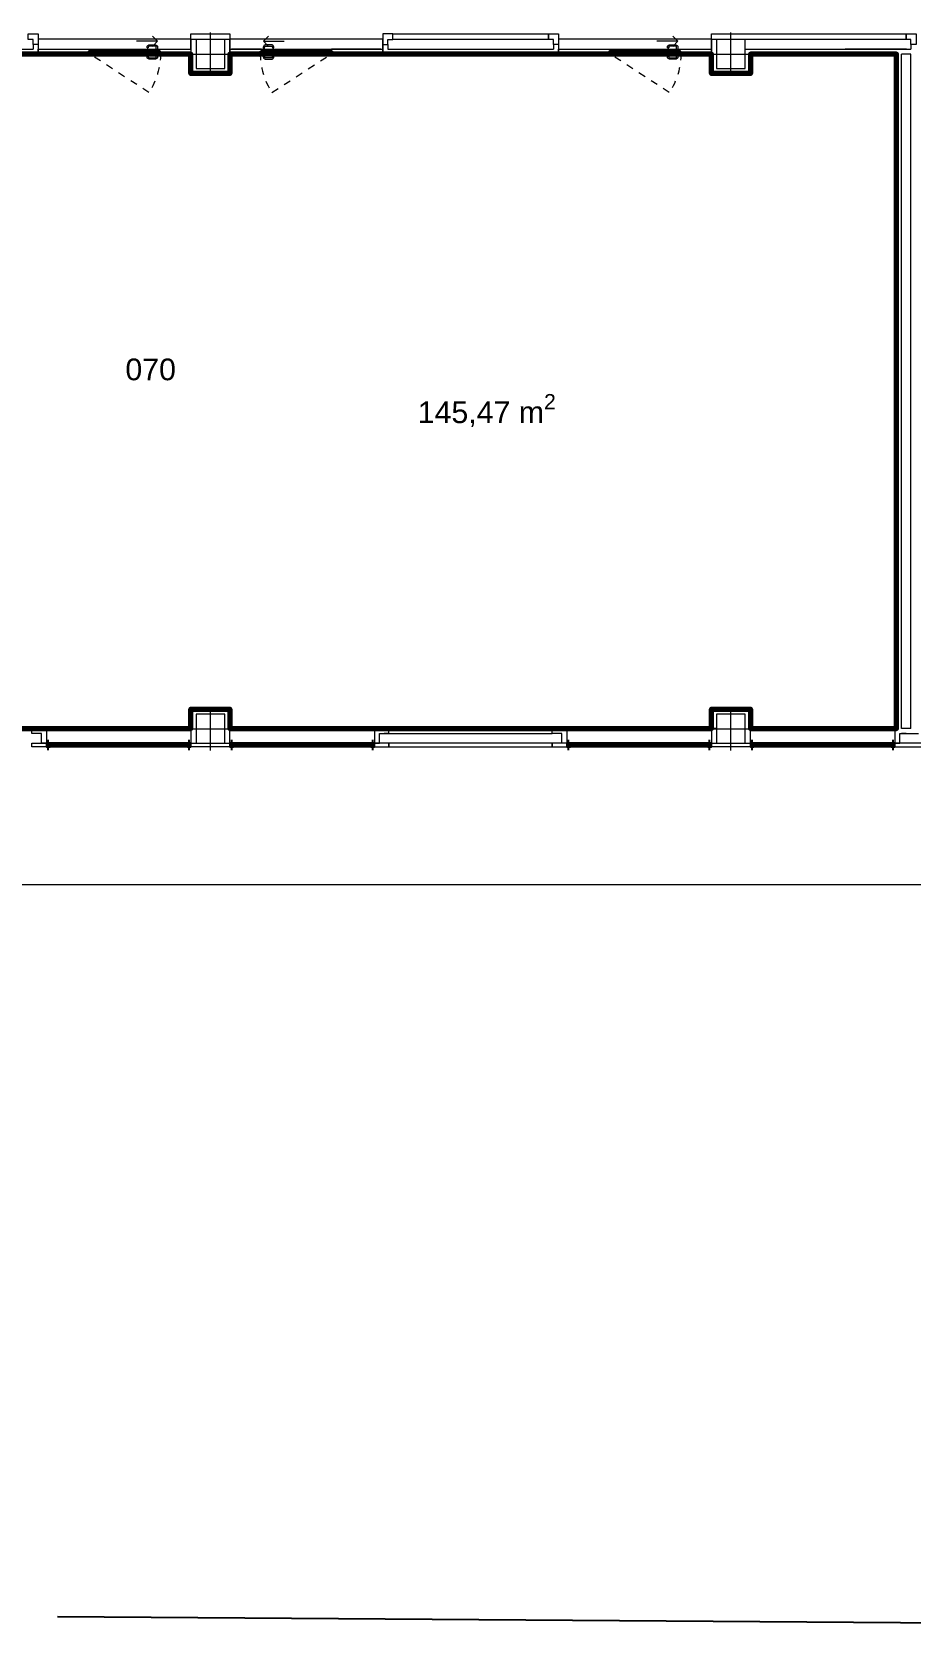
# Model space of a CAD drawing. Header units: millimetres. Extents: x 19 to 123, y 15 to 146.
# Drawn here: x 93.9 to 106.07, y 43.33 to 65.41 of the extents above; entities that cross this region are included whole.
import ezdxf

# ---------------------------------------------------------------- set-up
doc = ezdxf.new("R2010")
doc.units = ezdxf.units.MM
doc.linetypes.add('00 Ground$0$Dash', pattern=[6.35, 3.175, -3.175])
doc.linetypes.add('OF 00 Ground$0$DASHDOT2', pattern=[12.7, 6.35, -3.175, 0, -3.175])
for name, color, linetype, lineweight in [('00 Ground$0$0-2', 250, 'Continuous', 9), ('00 Ground$0$A-DOOR', 252, 'Continuous', 9), ('00 Ground$0$A-Proyecciones', 252, 'Continuous', 0), ('00 Ground$0$Seccio-1', 7, 'Continuous', 9), ('00 Ground$0$Seccio-2', 7, '00 Ground$0$Dash', 9), ('COLUMN_AXES', 1, 'Continuous', 0), ('CONCRETE_COLUMN', 2, 'Continuous', 9), ('OF 00 Ground$0$4A MUROS', 1, 'Continuous', 0)]:
    doc.layers.add(name, color=color, linetype=linetype, lineweight=lineweight)
for name, color, linetype in [('4A TEXTOS', 7, 'Continuous'), ('OF 00 Ground$0$A-MARCOS', 1, 'Continuous'), ('OF 00 Ground$0$A-PUERTAS', 6, 'Continuous'), ('OF 00 Ground$0$A-VENTANAS', 5, 'Continuous'), ('OF 00 Ground$0$panel fachada', 4, 'Continuous'), ('OF 00 Ground$0$Pladur', 3, 'Continuous')]:
    doc.layers.add(name, color=color, linetype=linetype)
doc.layers.add('OF 00 Ground$0$Superficies', color=81, linetype='Continuous', lineweight=70, plot=False)
doc.styles.get("Standard").update_dxf_attribs({"font": 'arial.ttf'})

# ---------------------------------------------------------------- blocks, each defined once
blk = doc.blocks.new('*U177')
at = {"layer": 'OF 00 Ground$0$A-MARCOS', "color": 6, "linetype": 'OF 00 Ground$0$DASHDOT2', "ltscale": 0.05}
for p, q in [((0.025, -0.096), (0.025, 0.046)), ((1.975, -0.096), (1.975, 0.046))]:
    blk.add_line(p, q, dxfattribs=at)
at = {"layer": 'OF 00 Ground$0$A-MARCOS', "flags": 128}
for points in [[(0, 0), (0.05, 0), (0.05, -0.05), (0, -0.05)], [(1.95, 0), (2, 0), (2, -0.05), (1.95, -0.05)]]:
    blk.add_lwpolyline(points, close=True, dxfattribs=at)
at = {"layer": 'OF 00 Ground$0$A-VENTANAS', "color": 6}
for p, q in [((0.05, 0), (1.95, 0)), ((0.05, -0.05), (1.95, -0.05))]:
    blk.add_line(p, q, dxfattribs=at)
at = {"layer": 'OF 00 Ground$0$A-VENTANAS'}
for p, q in [((0.05, -0.012), (1.95, -0.012)), ((0.05, -0.038), (1.95, -0.038))]:
    blk.add_line(p, q, dxfattribs=at)
blk = doc.blocks.new('00 Ground$0$DR_SL1_2120-4200 - DR_SL1_ 2120 _ 4200 _L_S1-7009590-DWGPl_ Baja')
at = {"layer": '00 Ground$0$A-DOOR'}
for p, q in [((-638, 6), (362, 6)), ((-638, -35), (-638, 6)), ((-622, 25), (346, 25)), ((-622, 6), (-622, 25)), ((-606, 30), (-614, 30)), ((-614, 30), (-561, 30)), ((-614, 30), (-614, 25)), ((-596, 59), (-596, 30)), ((-595, 143), (-524, 214)), ((-595, 143), (-524, 73)), ((-595, 143), (-305, 143)), ((-578, 30), (-578, 59)), ((-561, 30), (-569, 30)), ((-483, 93), (-562, 93)), ((-562, 75), (-483, 75)), ((-561, 25), (-561, 30)), ((-450, 51), (-468, 51)), ((-468, 51), (-450, 51)), ((-468, 59), (-468, 51)), ((-450, 51), (-450, 59)), ((346, 25), (346, 6)), ((362, 6), (362, -35)), ((362, -35), (-638, -35)), ((-614, -35), (-614, -40)), ((-561, -40), (-614, -40)), ((-614, -40), (-606, -40)), ((-596, -40), (-596, -69)), ((-578, -69), (-578, -40)), ((-569, -40), (-561, -40)), ((-483, -85), (-562, -85)), ((-562, -103), (-483, -103)), ((-561, -40), (-561, -35)), ((-450, -61), (-468, -61)), ((-468, -61), (-450, -61)), ((-468, -61), (-468, -69)), ((-450, -69), (-450, -61))]:
    blk.add_line(p, q, dxfattribs=at)
at = {"layer": '00 Ground$0$A-DOOR', "flags": 128}
for points in [[(-562, 93), (-564, 93), (-565, 93), (-567, 93), (-568, 93), (-569, 92), (-571, 92), (-572, 92), (-573, 91), (-574, 91), (-576, 90), (-577, 90), (-578, 89), (-579, 88), (-581, 88), (-582, 87), (-583, 86), (-584, 85), (-585, 85), (-586, 84), (-587, 83), (-588, 82), (-589, 81), (-590, 80), (-590, 78), (-591, 77), (-592, 76), (-592, 75), (-593, 74), (-594, 73), (-594, 71), (-595, 70), (-595, 69), (-595, 67), (-596, 66), (-596, 65), (-596, 63), (-596, 62), (-596, 61), (-596, 59), (-596, 59)], [(-578, 59), (-578, 60), (-578, 60), (-578, 61), (-578, 62), (-578, 62), (-578, 63), (-578, 63), (-578, 64), (-577, 65), (-577, 65), (-577, 66), (-577, 66), (-576, 67), (-576, 67), (-576, 68), (-575, 69), (-575, 69), (-575, 70), (-574, 70), (-574, 70), (-573, 71), (-573, 71), (-572, 72), (-572, 72), (-571, 72), (-571, 73), (-570, 73), (-569, 73), (-569, 74), (-568, 74), (-568, 74), (-567, 74), (-566, 74), (-566, 75), (-565, 75), (-565, 75), (-564, 75), (-563, 75), (-563, 75), (-562, 75)], [(-450, 59), (-450, 60), (-450, 62), (-450, 63), (-450, 64), (-450, 66), (-450, 67), (-451, 68), (-451, 70), (-452, 71), (-452, 72), (-453, 73), (-453, 75), (-454, 76), (-455, 77), (-455, 78), (-456, 79), (-457, 80), (-458, 81), (-459, 82), (-460, 83), (-461, 84), (-462, 85), (-463, 86), (-464, 87), (-465, 88), (-466, 88), (-467, 89), (-469, 90), (-470, 90), (-471, 91), (-472, 91), (-474, 92), (-475, 92), (-476, 92), (-478, 92), (-479, 93), (-480, 93), (-482, 93), (-483, 93), (-483, 93)], [(-483, 75), (-483, 75), (-482, 75), (-482, 75), (-481, 75), (-480, 75), (-480, 75), (-479, 74), (-478, 74), (-478, 74), (-477, 74), (-477, 73), (-476, 73), (-476, 73), (-475, 73), (-474, 72), (-474, 72), (-473, 71), (-473, 71), (-472, 71), (-472, 70), (-472, 70), (-471, 69), (-471, 69), (-470, 68), (-470, 68), (-470, 67), (-469, 67), (-469, 66), (-469, 65), (-469, 65), (-468, 64), (-468, 64), (-468, 63), (-468, 62), (-468, 62), (-468, 61), (-468, 60), (-468, 60), (-468, 59), (-468, 59)], [(-596, -69), (-596, -70), (-596, -72), (-596, -73), (-596, -74), (-596, -76), (-596, -77), (-595, -78), (-595, -80), (-594, -81), (-594, -82), (-593, -83), (-593, -85), (-592, -86), (-591, -87), (-591, -88), (-590, -89), (-589, -90), (-588, -91), (-587, -92), (-586, -93), (-585, -94), (-584, -95), (-583, -96), (-582, -97), (-581, -98), (-580, -98), (-579, -99), (-577, -100), (-576, -100), (-575, -101), (-574, -101), (-572, -102), (-571, -102), (-570, -102), (-568, -102), (-567, -103), (-566, -103), (-564, -103), (-563, -103), (-562, -103)], [(-562, -85), (-563, -85), (-564, -85), (-564, -85), (-565, -85), (-566, -85), (-566, -85), (-567, -84), (-568, -84), (-568, -84), (-569, -84), (-569, -83), (-570, -83), (-570, -83), (-571, -83), (-572, -82), (-572, -82), (-573, -81), (-573, -81), (-574, -81), (-574, -80), (-574, -80), (-575, -79), (-575, -79), (-576, -78), (-576, -78), (-576, -77), (-577, -77), (-577, -76), (-577, -75), (-577, -75), (-578, -74), (-578, -74), (-578, -73), (-578, -72), (-578, -72), (-578, -71), (-578, -70), (-578, -70), (-578, -69), (-578, -69)], [(-483, -103), (-482, -103), (-481, -103), (-479, -103), (-478, -103), (-477, -102), (-475, -102), (-474, -102), (-473, -101), (-472, -101), (-470, -100), (-469, -100), (-468, -99), (-467, -98), (-465, -98), (-464, -97), (-463, -96), (-462, -95), (-461, -95), (-460, -94), (-459, -93), (-458, -92), (-457, -91), (-456, -90), (-456, -88), (-455, -87), (-454, -86), (-454, -85), (-453, -84), (-452, -83), (-452, -81), (-451, -80), (-451, -79), (-451, -77), (-450, -76), (-450, -75), (-450, -73), (-450, -72), (-450, -71), (-450, -69), (-450, -69)], [(-468, -69), (-468, -70), (-468, -70), (-468, -71), (-468, -72), (-468, -72), (-468, -73), (-468, -73), (-468, -74), (-469, -75), (-469, -75), (-469, -76), (-469, -76), (-470, -77), (-470, -77), (-470, -78), (-471, -79), (-471, -79), (-471, -80), (-472, -80), (-472, -80), (-473, -81), (-473, -81), (-474, -82), (-474, -82), (-475, -82), (-475, -83), (-476, -83), (-477, -83), (-477, -84), (-478, -84), (-478, -84), (-479, -84), (-480, -84), (-480, -85), (-481, -85), (-481, -85), (-482, -85), (-483, -85), (-483, -85), (-483, -85)]]:
    blk.add_lwpolyline(points, dxfattribs=at)
at = {"layer": '00 Ground$0$Seccio-1'}
for p, q in [((-1057, 35), (-1057, -35)), ((-622, 35), (-1037, 35)), ((-622, 25), (-622, 35)), ((1031, 35), (346, 35)), ((346, 35), (346, 25)), ((1058, -35), (1058, 35)), ((-1057, -35), (-638, -35)), ((362, -35), (1058, -35))]:
    blk.add_line(p, q, dxfattribs=at)
at = {"layer": '00 Ground$0$Seccio-2'}
blk.add_line((-476, -565), (362, -20), dxfattribs=at)
blk.add_arc((362, -20), 1000, 180, 213, dxfattribs=at)
blk = doc.blocks.new('Column axes')
at = {"layer": 'COLUMN_AXES'}
for p, q in [((0, -0.5), (0, 0.5)), ((-0.5, 0), (0.5, 0))]:
    blk.add_line(p, q, dxfattribs=at)

msp = doc.modelspace()

# ---------------------------------------------------------------- linework, layer by layer
msp.add_line((94.257, 43.49), (116.624, 43.328))
at = {"layer": '00 Ground$0$A-Proyecciones'}
msp.add_lwpolyline([(121.14, 144.39), (121.131, 85.508, -0.436581), (114.649, 78.516), (113.713, 78.516), (113.713, 73.517), (114.649, 73.517, -0.414214), (121.149, 67.017), (121.14, 58.107, -0.413136), (114.64, 51.607), (114.64, 53.608), (29.395, 53.608), (29.395, 51.607, -0.414208), (22.895, 58.107), (22.895, 144.39), (24.395, 144.39)], format="xyb", dxfattribs=at)
at = {"layer": 'CONCRETE_COLUMN'}
for points in [[(96.174, 64.9), (96.574, 64.9), (96.574, 65.3), (96.174, 65.3), (96.174, 64.9)], [(103.374, 64.9), (103.774, 64.9), (103.774, 65.3), (103.374, 65.3), (103.374, 64.9)], [(96.174, 55.568), (96.574, 55.568), (96.574, 55.968), (96.174, 55.968), (96.174, 55.568)], [(103.374, 55.568), (103.774, 55.568), (103.774, 55.968), (103.374, 55.968), (103.374, 55.568)]]:
    msp.add_lwpolyline(points, close=True, dxfattribs=at)
at = {"layer": 'OF 00 Ground$0$4A MUROS', "ltscale": 2000, "flags": 128}
msp.add_lwpolyline([(106.006, 65.168), (105.156, 65.168)], dxfattribs=at)
at = {"layer": 'OF 00 Ground$0$A-PUERTAS', "linetype": 'Continuous', "lineweight": 0}
for points in [[(93.989, 65.168), (96.104, 65.168), (96.104, 65.304), (93.989, 65.304)], [(96.644, 65.168), (98.759, 65.168), (98.759, 65.304), (96.644, 65.304)], [(101.189, 65.168), (103.304, 65.168), (103.304, 65.304), (101.189, 65.304)]]:
    msp.add_lwpolyline(points, close=True, dxfattribs=at)
at = {"layer": 'OF 00 Ground$0$panel fachada', "linetype": 'Continuous', "lineweight": 0}
for points in [[(93.919, 65.234), (93.919, 65.3), (93.853, 65.3), (93.853, 65.38), (93.989, 65.38), (93.989, 65.234), (93.919, 65.234)], [(98.829, 65.234), (98.829, 65.3), (98.895, 65.3), (98.895, 65.38), (98.759, 65.38), (98.759, 65.234), (98.829, 65.234)], [(101.119, 65.234), (101.119, 65.3), (101.053, 65.3), (101.053, 65.38), (101.189, 65.38), (101.189, 65.234), (101.119, 65.234)], [(106.066, 65.234), (106.066, 65.3), (106, 65.3), (106, 65.38), (106.136, 65.38), (106.136, 65.234), (106.066, 65.234)]]:
    msp.add_lwpolyline(points, dxfattribs=at)
for points in [[(96.644, 65.3), (96.104, 65.3), (96.104, 65.38), (96.644, 65.38)], [(101.053, 65.3), (98.895, 65.3), (98.895, 65.38), (101.053, 65.38)], [(106, 65.3), (103.304, 65.3), (103.304, 65.38), (106, 65.38)], [(93.904, 55.568), (94.104, 55.568), (94.104, 55.518), (93.904, 55.518)], [(96.104, 55.568), (96.644, 55.568), (96.644, 55.518), (96.104, 55.518)], [(98.844, 55.568), (98.644, 55.568), (98.644, 55.518), (98.844, 55.518)], [(101.104, 55.568), (98.844, 55.568), (98.844, 55.518), (101.104, 55.518)], [(101.304, 55.568), (101.104, 55.568), (101.104, 55.518), (101.304, 55.518)], [(103.304, 55.568), (103.844, 55.568), (103.844, 55.518), (103.304, 55.518)], [(106.24, 55.568), (105.844, 55.568), (105.844, 55.518), (106.24, 55.518)]]:
    msp.add_lwpolyline(points, close=True, dxfattribs=at)
at = {"layer": 'OF 00 Ground$0$Pladur', "linetype": 'Continuous', "lineweight": 0}
for p, q in [((89.374, 65.168), (93.919, 65.168)), ((93.919, 65.234), (93.919, 65.168)), ((93.989, 65.234), (93.989, 65.098)), ((98.759, 65.234), (98.759, 65.098)), ((98.829, 65.234), (98.829, 65.168)), ((98.829, 65.168), (101.119, 65.168)), ((101.119, 65.234), (101.119, 65.168)), ((101.189, 65.234), (101.189, 65.098)), ((103.774, 65.168), (106.066, 65.168)), ((106.066, 65.234), (106.066, 65.168)), ((93.989, 65.098), (90.206, 65.098)), ((101.189, 65.098), (98.759, 65.098)), ((105.864, 65.098), (103.844, 65.098)), ((105.864, 55.77), (105.864, 65.098)), ((106.066, 65.098), (105.934, 65.098)), ((105.934, 55.77), (105.934, 65.098)), ((106.066, 55.77), (106.066, 65.098)), ((96.104, 55.77), (94.104, 55.77)), ((98.644, 55.77), (96.644, 55.77)), ((98.844, 55.7), (98.778, 55.7)), ((101.104, 55.77), (98.844, 55.77)), ((98.844, 55.7), (101.104, 55.7)), ((103.374, 55.77), (101.304, 55.77)), ((105.844, 55.77), (103.844, 55.77)), ((106.066, 55.77), (105.934, 55.77)), ((106, 55.7), (105.934, 55.7))]:
    msp.add_line(p, q, dxfattribs=at)
for points in [[(96.104, 65.3), (96.104, 64.83)], [(96.104, 64.83), (96.644, 64.83), (96.644, 65.3)], [(103.304, 65.3), (103.304, 64.83)], [(103.304, 64.83), (103.844, 64.83), (103.844, 65.098)], [(96.644, 55.568), (96.644, 56.038), (96.104, 56.038), (96.104, 55.568)], [(103.844, 55.568), (103.844, 56.038), (103.304, 56.038), (103.304, 55.568)], [(105.864, 55.77), (105.844, 55.77), (105.844, 55.568), (105.911, 55.568), (105.911, 55.7), (106.044, 55.7), (106.17, 55.7)]]:
    msp.add_lwpolyline(points, dxfattribs=at)
for points in [[(93.904, 55.77), (94.104, 55.77), (94.104, 55.568), (94.037, 55.568), (94.037, 55.7), (93.904, 55.7)], [(98.844, 55.77), (98.644, 55.77), (98.644, 55.568), (98.711, 55.568), (98.711, 55.7), (98.844, 55.7)], [(101.104, 55.77), (101.304, 55.77), (101.304, 55.568), (101.237, 55.568), (101.237, 55.7), (101.104, 55.7)]]:
    msp.add_lwpolyline(points, close=True, dxfattribs=at)
at = {"layer": 'OF 00 Ground$0$Superficies'}
msp.add_lwpolyline([(90.206, 65.098), (90.206, 55.77), (96.104, 55.77), (96.104, 56.038), (96.644, 56.038), (96.644, 55.77), (103.304, 55.77), (103.304, 56.038), (103.844, 56.038), (103.844, 55.77), (105.864, 55.77), (105.864, 65.098), (103.844, 65.098), (103.844, 64.83), (103.304, 64.83), (103.304, 65.098), (96.644, 65.098), (96.644, 64.83), (96.104, 64.83), (96.104, 65.098), (90.256, 65.098)], dxfattribs=at)

# ---------------------------------------------------------------- block references
at = {"layer": '00 Ground$0$0-2', "yscale": 0.001, "zscale": 0.001}
for p, xscale in [((95.046, 65.133), -0.001), ((97.701, 65.133), 0.001), ((102.246, 65.133), -0.001)]:
    msp.add_blockref('00 Ground$0$DR_SL1_2120-4200 - DR_SL1_ 2120 _ 4200 _L_S1-7009590-DWGPl_ Baja', p, dxfattribs=dict(at, xscale=xscale))
at = {"layer": 'COLUMN_AXES', "xscale": 0.6, "yscale": 0.6}
for p in [(96.374, 65.1), (103.574, 65.1), (96.374, 55.768), (103.574, 55.768)]:
    msp.add_blockref('Column axes', p, dxfattribs=at)
at = {"layer": 'OF 00 Ground$0$A-VENTANAS', "linetype": 'Continuous', "lineweight": 0, "xscale": -1}
for p in [(96.104, 55.568), (98.644, 55.568), (103.304, 55.568), (105.844, 55.568)]:
    msp.add_blockref('*U177', p, dxfattribs=at)

# ---------------------------------------------------------------- texts
at = {"layer": '4A TEXTOS'}
msp.add_text('070', height=0.3, dxfattribs=at).set_placement((95.197, 60.588))
at = {"layer": '4A TEXTOS', "insert": (99.242, 60.397), "char_height": 0.3, "attachment_point": 1}
msp.add_mtext_dynamic_manual_height_columns('\\A1;145,47 \\A1;m{\\H0.7x;\\S2^ ;}', width=6.04581, gutter_width=1516.191, heights=[0.381], dxfattribs=at)

doc.saveas('drawing.dxf')
